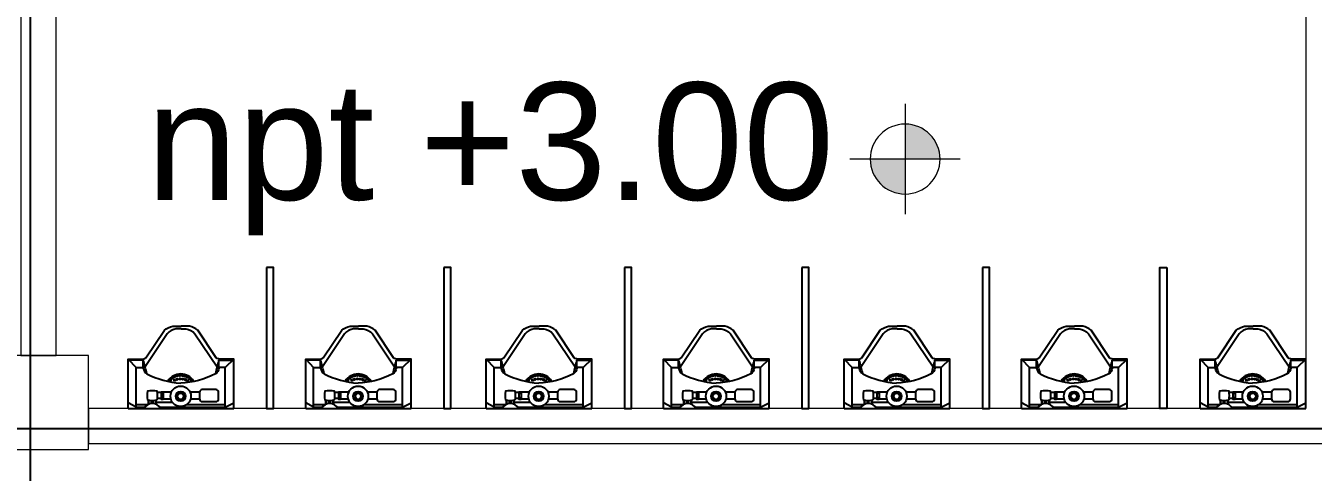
# Model space of a CAD drawing. Header units: millimetres. Extents: x 744843 to 745492, y 2520966 to 2521458.
# Drawn here: x 745382.28 to 745387.77, y 2521101.34 to 2521103.24 of the extents above; entities that cross this region are included whole.
import ezdxf

# ---------------------------------------------------------------- set-up
doc = ezdxf.new("R2010")
doc.units = ezdxf.units.MM
for name, color, linetype, lineweight in [('A-Columnas_Secun', 74, 'Continuous', 20), ('A_Muros', 30, 'Continuous', 20), ('A_Niveles', 1, 'Continuous', 20), ('A_Textos', 4, 'Continuous', 20)]:
    doc.layers.add(name, color=color, linetype=linetype, lineweight=lineweight)
doc.layers.add('A_Ejes', color=8, linetype='Continuous')
doc.layers.add('A_Muebles_fijos', color=8, linetype='Continuous')
doc.styles.add('Arial', font='arial.ttf', dxfattribs={"height": 1})

# ---------------------------------------------------------------- blocks, each defined once
blk = doc.blocks.new('MINGIT')
at = {"layer": 'A_Muebles_fijos'}
for p, q in [((0, 0.2246345831699602), (0, -0.2253654168300382)), ((0.005369542462004162, 0.1913013761150165), (0.02317822662461122, 0.2246345831699602)), ((0.209539640283106, 0.2246345831699602), (0.1741517595040737, 0.1913013761150165)), ((0.2051326990647118, 0.1610936790566821), (0.2051326990647118, 0.2220579225483319)), ((0.005369542462004162, 0.1913013761150165), (0.005369542462004159, 0.1538509522983061)), ((0.0169736821239308, 0.1913013761150165), (0.0169736821239308, 0.1389620768631553)), ((0.209539640283106, 0.1694464220140279), (0.20513269906498, 0.1610936790566821)), ((0.01720861781220573, 0.1384341105555628), (0.03532148158782959, 0.138434110555563)), ((0.01771526491148926, 0.1372195367591027), (0.03532148158782959, 0.1372195367591028)), ((0.02045996857934206, 0.1253539681135453), (0.03405200070130547, 0.1253539681135453)), ((0.02045996857934229, 0.1192487841164914), (0.03405200070130547, 0.1192487841164914)), ((0.1741517595040737, 0.1610936790566821), (0.2051326990647118, 0.1610936790566821)), ((0.005369542462004159, 0.09075179993172744), (0.005369542462004162, 0.001301376115016573)), ((0.0100000000000001, 0.0971392028878203), (0.009999999999999992, 0.09713920288782019)), ((0.01720861781220538, 0.10616864167447), (0.03532148158782959, 0.1061686416744702)), ((0.01771526491148904, 0.1073832154709303), (0.03532148158782959, 0.1073832154709303)), ((0.02697368212393079, 0.1056406753668783), (0.02697368212393081, 0.03726211445683281)), ((0.0397198241206123, 0.043159875075515), (0.0397198241206123, 0.07615443126778654)), ((0.04040622079018323, 0.07615443126778654), (0.04040622079018323, 0.08381714914569993)), ((0.04208825202669945, 0.08381714914569993), (0.04208825202669945, 0.101046028197551)), ((0.04451609625062573, 0.07615443126778654), (0.04451609625062573, 0.08381714914569993)), ((0.06344765974594839, 0.07615443126778654), (0.06344765974594839, 0.08381714914569993)), ((0.06699999999999999, 0.08381714914569993), (0.06699999999999999, 0.101046028197551)), ((0.06755753520639, 0.07615443126778654), (0.06755753520639, 0.08381714914569993)), ((0.06834183943001708, 0.04128520772444322), (0.06834183943001708, 0.07615443126778654)), ((0.005369542462004162, 0.001301376115016573), (0.005369542462004162, -0.1886986238849834)), ((0.01697368212393079, -0.02526243951789975), (0.0169736821239308, -0.1886986238849834)), ((0.0397198241206123, -0.07916508136459022), (0.03971982412061228, -0.04055712284548185)), ((0.06834183943001708, -0.07913801543756205), (0.06834183943001709, -0.03868245549441007)), ((0.1741517595040737, -0.1618245127167601), (0.2051326990647118, -0.1618245127167601)), ((0.2051326990647118, -0.1618245127167601), (0.2051326990647118, -0.2227887562084099)), ((0.209539640283106, -0.1701772556741059), (0.20513269906498, -0.1618245127167601)), ((0.005369542462004162, -0.1886986238849833), (0.02317822662461122, -0.2253654168300382)), ((0.209539640283106, -0.2253654168300382), (0.1741517595040737, -0.1886986238849834))]:
    blk.add_line(p, q, dxfattribs=at)
for points in [[(0, 0.2246345831699602), (0.209539640283106, 0.2246345831699602), (0.209539640283106, 0.1694464220140279, 0.2102343940416156), (0.2155650064119239, 0.1495392838246662), (0.3330447126646856, 0.07097962922337009, -0.1265225922245264), (0.3499999999999996, 0.03548511851759562), (0.3499999999999996, -0.0003654168300389893)], [(0, 0.1913013761150165), (0.1741517595040737, 0.1913013761150165), (0.1741517595040737, 0.1610936790566821), (0.171, 0.1610936790566821, 0.20320085710999), (0.1467485434650939, 0.145723927763326, 0.09934627483768077), (0.1071885292819617, 0.001301376115016573, 6.040532888921631)], [(0.3385650419188533, -0.0003654168300389893), (0.3385650419188533, 0.02029493033050433, 0.1730198413151819), (0.3180609908108352, 0.0589445383315027), (0.1771692137111812, 0.1531015475815722)], [(0, -0.1886986238849834), (0.1741517595040737, -0.1886986238849834), (0.1741517595040737, -0.1618245127167601), (0.171, -0.1618245127167601, -0.20320085710999), (0.1467485434650939, -0.146454761423404, -0.1029455760712306), (0.1071885292819617, 0.001301376115016573, -6.040532888921631)], [(0, -0.2253654168300382), (0.209539640283106, -0.2253654168300382), (0.209539640283106, -0.1701772556741059, -0.2102343940416156), (0.2155650064119239, -0.1502701174847442), (0.3330447126646856, -0.07171046288344807, 0.1265225922245264), (0.3499999999999996, -0.03621595217767359), (0.3499999999999996, -0.0003654168300389893)], [(0.3385650419188533, -0.0003654168300389893), (0.3385650419188533, -0.02102576399058231, -0.1730198413151819), (0.3180609908108352, -0.05967537199158068), (0.1771692137111812, -0.1538323812416502)]]:
    blk.add_lwpolyline(points, format="xyb", dxfattribs=at)
for points in [[(0.0361397309546108, 0.1018000181652122, 0.07539622650638099), (0.07294852107208864, 0.1018000181652122, 0.0800577537104873), (0.07294852107208864, 0.1428027340648209, 0.08594633118016352), (0.0361397309546108, 0.1428027340648209, 0.1041178647785644), (0.0361397309546108, 0.1018000181652122)], [(0.07994371567247321, -0.1486986238849834), (0.07994371567247321, -0.09073989168001728, 0.4142135623730945), (0.0683418394300162, -0.07913801543756205), (0.04051184590511735, -0.07913801543756205, 0.4142135623730883), (0.02890996966266034, -0.09073989168001728), (0.02890996966266034, -0.1486986238849834, 0.4142135623730948), (0.04051184590511735, -0.1603005001274387), (0.0683418394300162, -0.1603005001274422, 0.4142135623731026)]]:
    blk.add_lwpolyline(points, format="xyb", close=True, dxfattribs=at)
for points in [[(0.03725308639907325, 0.07615443126778654), (0.03725308639907325, 0.08381714914569993), (0.07071066959750087, 0.08381714914569993), (0.07071066959750087, 0.07615443126778654)], [(0.05135060217938107, 0.01572585340237642), (0.03885863841221564, 0.00851361475869472), (0.03885863841221564, -0.005910862528661576), (0.05135060217938107, -0.01312310117234328), (0.06384256594654562, -0.005910862528661576), (0.06384256594654562, 0.00851361475869472)]]:
    blk.add_lwpolyline(points, close=True, dxfattribs=at)
for centre, radius in [((0.05135060217938107, 0.001301376115016573), 0.04344431992192291), ((0.05135060217938107, 0.001301376115016573), 0.02094403933927975), ((0.05135060217938107, 0.001301376115016573), 0.01758310564695907), ((0.1197310221555146, 0.02667478290229974), 0.003), ((0.1200844801470465, 0.0457775867211343), 0.002999999999999999), ((0.123472181229127, 0.01655298587870935), 0.003), ((0.125396513061825, 0.004495465850110736), 0.003), ((0.1283528346134739, 0.03697748985930915), 0.003), ((0.1346505818073508, 0.02667478290229974), 0.003), ((0.1383917408809631, 0.01655298587870935), 0.003), ((0.1403160727136611, 0.004495465850110736), 0.003), ((0.1167508271903556, -0.04585623256873306), 0.002999999999999999), ((0.1177469521646245, -0.02786236099528994), 0.003), ((0.1222137131040186, -0.01803916941051775), 0.003), ((0.1248113280267195, -0.007565419226643999), 0.003), ((0.1256367755165423, -0.03768021197774052), 0.003), ((0.1326665118164606, -0.02786236099528994), 0.003), ((0.1371332727558547, -0.01803916941051775), 0.003), ((0.1397308876785556, -0.007565419226643999), 0.003)]:
    blk.add_circle(centre, radius, dxfattribs=at)
for centre, radius, start, end in [((-0.01975686792350476, 0.1223013761150168), 0.04033252107426701, 299.3306944320528, 60.66930556794681), ((-0.01390224432079123, 0.8745535501453318), 0.7463251932487088, 282.4305319102271, 287.0666889855602), ((0.08156517530906854, 0.001301376115016795), 0.06496217427420088, 301.7545607955694, 57.79255431661726), ((-0.01390224432079123, -0.8752843838054097), 0.7463251932487088, 72.93331101443978, 77.56946808977287)]:
    blk.add_arc(centre, radius, start, end, dxfattribs=at)
blk = doc.blocks.new('niveles')
at = {"layer": 'A_Niveles'}
h = blk.add_hatch(color=256, dxfattribs=at)
h.paths.add_polyline_path([(-0.4383139003582898, 0.1738469321280718), (-0.2893174949567765, 0.1738469321280718), (-0.2893174949567765, 0.3228433375295851, 0.4142135623730951)])
h.paths.add_polyline_path([(-0.1403210895552633, 0.1738469321280718), (-0.2893174949567765, 0.1738469321280718), (-0.2893174949567765, 0.02485052672655855, 0.414213562373095)])
for p, q in [((-0.2893174949567765, 0.4091083379462361), (-0.2893174949567765, -0.06141447369009256)), ((-0.5246079820208251, 0.1738469321280718), (-0.05402700789272785, 0.1738469321280718)), ((-0.4792100731283426, 0.1738469321280718), (-0.0939138752873987, 0.1738469321280718))]:
    blk.add_line(p, q, dxfattribs=at)
blk.add_circle((-0.2893174949567765, 0.1738469321280718), 0.1489964054015132, dxfattribs=at)
at = {"layer": 'A_Textos', "ltscale": 0.0065, "width": 1.2}
blk.add_attdef('NIVEL', (0, 0), '', height=0.3, dxfattribs=at)

msp = doc.modelspace()

# ---------------------------------------------------------------- linework, layer by layer
at = {"layer": 'A-Columnas_Secun'}
msp.add_lwpolyline([(745382.5465646049, 2521101.834702122), (745382.1468549629, 2521101.834702122), (745382.1468549629, 2521101.434992481), (745382.5465646049, 2521101.434992481)], close=True, dxfattribs=at)
msp.add_lwpolyline([(745382.5465646049, 2521101.834702122), (745382.1468549629, 2521101.834702122), (745382.1468549629, 2521101.434992481), (745382.5465646049, 2521101.434992481)], close=True, dxfattribs=at)
at = {"layer": 'A_Ejes'}
msp.add_line((745382.3003076664, 2521057.850764904), (745382.2995717872, 2521173.137608745), dxfattribs=at)
at = {"layer": 'A_Ejes', "ltscale": 0.5}
msp.add_line((745296.0204129604, 2521101.524676683), (745459.3526146007, 2521101.524676682), dxfattribs=at)
at = {"layer": 'A_Muebles_fijos'}
for points in [[(745383.3055801668, 2521102.210039624), (745383.3055801668, 2521101.610039623), (745383.3355801665, 2521101.610039623), (745383.3355801665, 2521102.210039624)], [(745384.0617223148, 2521102.210039624), (745384.0617223148, 2521101.610039623), (745384.0917223146, 2521101.610039623), (745384.0917223146, 2521102.210039624)], [(745384.8317223148, 2521102.210039624), (745384.8317223148, 2521101.610039623), (745384.8617223146, 2521101.610039623), (745384.8617223146, 2521102.210039624)], [(745385.5878644629, 2521102.210039624), (745385.5878644629, 2521101.610039623), (745385.6178644627, 2521101.610039623), (745385.6178644627, 2521102.210039624)], [(745386.3578644629, 2521102.210039624), (745386.3578644629, 2521101.610039623), (745386.3878644627, 2521101.610039623), (745386.3878644627, 2521102.210039624)], [(745387.1440066107, 2521102.210039624), (745387.1440066107, 2521101.610039623), (745387.1140066109, 2521101.610039623), (745387.1140066109, 2521102.210039624)]]:
    msp.add_lwpolyline(points, close=True, dxfattribs=at)
at = {"layer": 'A_Muros'}
msp.add_lwpolyline([(745391.8116839422, 2521107.485646608, -0.08667565764367123), (745387.1189202387, 2521106.911064527, 0.1222721168513927), (745383.308956166, 2521106.495500406), (745383.3727740997, 2521106.359139879, -0.07126338570582753), (745385.4298230548, 2521106.793086451), (745385.4298265845, 2521103.612244111), (745385.5798265848, 2521103.612244276), (745385.5798230419, 2521106.804086079, -0.0460494933109807), (745387.1062421621, 2521106.761508825, 0.01120566450993437), (745387.7362910822, 2521106.744293841), (745387.736291082, 2521101.610039623), (745382.5465646061, 2521101.610039623), (745382.5465646061, 2521101.460039624), (745393.2386657039, 2521101.460039624)], format="xyb", dxfattribs=at)
at = {"layer": 'A_Muros', "ltscale": 0.0065}
msp.add_lwpolyline([(745382.4087110083, 2521101.834702122), (745382.4087110081, 2521103.612246481), (745384.5298269705, 2521103.612244108), (745384.5298269705, 2521103.762244108), (745382.4087110077, 2521103.762246483), (745382.4087110078, 2521106.715084217), (745382.2587110068, 2521106.715084216), (745382.2587110075, 2521104.015084215), (745378.2019661014, 2521104.015084215), (745378.201966102, 2521103.865084217), (745379.3587110068, 2521103.865084215), (745379.3587110068, 2521103.287422924), (745379.508711007, 2521103.287422925), (745379.508711007, 2521103.865084216), (745382.2587110068, 2521103.865084216), (745382.2587110068, 2521101.834702122)], close=True, dxfattribs=at)

# ---------------------------------------------------------------- block references
at = {"layer": 'A_Muebles_fijos', "rotation": 90}
for p in [(745382.9412077165, 2521101.610039623), (745383.6973498645, 2521101.610039623), (745384.4673498645, 2521101.610039623), (745385.2234920126, 2521101.610039623), (745385.9934920126, 2521101.610039623), (745386.7496341607, 2521101.610039623), (745387.5109818135, 2521101.610039623)]:
    msp.add_blockref('MINGIT', p, dxfattribs=at)
at = {"layer": 'A_Textos'}
ref = msp.add_blockref('niveles', (745385.7388789047, 2521102.498602606), dxfattribs=dict(at, xscale=-1))
ref.add_attrib('NIVEL', 'npt +3.00', (745382.7937902281, 2521102.498602606), dxfattribs={"ltscale": 0.0065, "height": 0.5, "style": 'Arial'})

doc.saveas('drawing.dxf')
